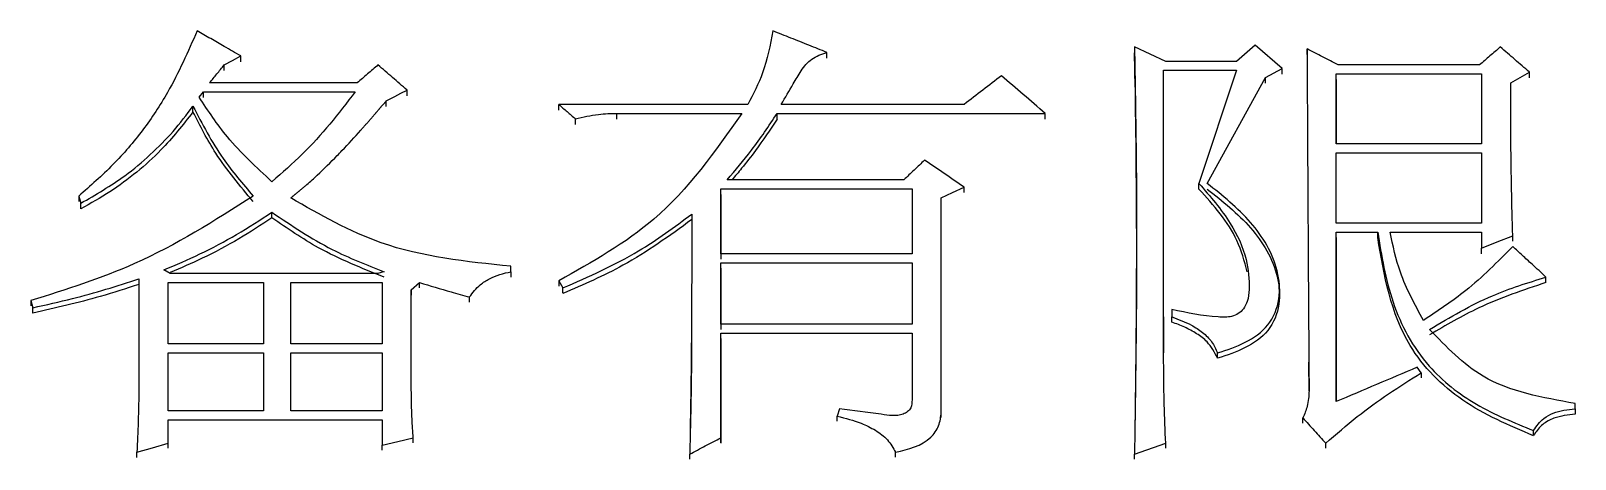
# Model space of a CAD drawing. Header units: millimetres. Extents: x 2180 to 4616, y 795 to 2518.
# Drawn here: x 2652.75 to 2660.79, y 2234.74 to 2236.97 of the extents above; entities that cross this region are included whole.
import ezdxf

# ---------------------------------------------------------------- set-up
doc = ezdxf.new("R2010")
doc.units = ezdxf.units.MM

msp = doc.modelspace()

# ---------------------------------------------------------------- linework, layer by layer
at = {"color": 7, "linetype": 'Continuous', "lineweight": 25}
for p, q in [((2656.8936, 2236.825), (2656.8936, 2236.8547)), ((2658.6567, 2236.808), (2658.4945, 2236.8828)), ((2658.4945, 2236.8828), (2658.4945, 2236.8528)), ((2659.1219, 2236.8921), (2659.0245, 2236.808)), ((2659.2625, 2236.7707), (2659.1219, 2236.8921)), ((2659.3923, 2236.8437), (2659.3923, 2236.8734)), ((2653.7565, 2236.7597), (2653.7565, 2236.7893)), ((2653.843, 2236.8063), (2653.843, 2236.836)), ((2658.4974, 2236.6737), (2658.4945, 2236.8528)), ((2659.0245, 2236.808), (2658.6567, 2236.808)), ((2660.2901, 2236.7894), (2659.5546, 2236.7894)), ((2654.4488, 2236.6959), (2653.6808, 2236.6959)), ((2658.6459, 2236.7613), (2659.0245, 2236.7613)), ((2658.6459, 2235.2896), (2658.6459, 2236.7613)), ((2658.6459, 2236.7317), (2658.6459, 2236.7613)), ((2659.0245, 2236.7613), (2658.8298, 2236.1719)), ((2658.8731, 2236.1719), (2659.1759, 2236.7239)), ((2659.1759, 2236.7239), (2659.2625, 2236.7707)), ((2659.1759, 2236.6944), (2659.1759, 2236.7239)), ((2659.2625, 2236.7411), (2659.2625, 2236.7707)), ((2659.5437, 2236.7426), (2660.3009, 2236.7426)), ((2659.5437, 2236.3779), (2659.5437, 2236.7426)), ((2659.5437, 2236.7131), (2659.5437, 2236.7426)), ((2659.5437, 2236.7128), (2659.5437, 2236.3779)), ((2660.3009, 2236.7426), (2660.301, 2236.3779)), ((2660.5497, 2236.7224), (2660.5497, 2236.752)), ((2653.6267, 2236.6211), (2653.6483, 2236.6491)), ((2653.6483, 2236.6491), (2654.438, 2236.6491)), ((2653.6483, 2236.6197), (2653.6483, 2236.6491)), ((2654.7084, 2236.6291), (2654.7084, 2236.6585)), ((2653.5942, 2236.5451), (2653.5942, 2236.5744)), ((2654.6002, 2236.573), (2654.6002, 2236.6024)), ((2656.4824, 2236.5837), (2655.4981, 2236.5837)), ((2655.4981, 2236.5544), (2655.4981, 2236.5837)), ((2655.8009, 2236.5369), (2656.4499, 2236.5369)), ((2655.8009, 2236.5077), (2655.8009, 2236.5369)), ((2656.6339, 2236.5369), (2658.0293, 2236.5369)), ((2656.6339, 2236.5077), (2656.6339, 2236.5369)), ((2657.6074, 2236.5837), (2656.6555, 2236.5837)), ((2658.0293, 2236.5077), (2658.0293, 2236.5369)), ((2655.5846, 2236.4797), (2655.5846, 2236.5088)), ((2660.301, 2236.3779), (2659.5437, 2236.3779)), ((2659.5437, 2236.3311), (2660.301, 2236.3311)), ((2659.5437, 2235.9657), (2659.5437, 2236.3311)), ((2659.5437, 2236.3022), (2659.5437, 2236.3311)), ((2660.301, 2236.3311), (2660.301, 2235.9657)), ((2656.3418, 2236.1437), (2657.337, 2236.1437)), ((2656.3418, 2235.8062), (2656.3418, 2236.1437)), ((2656.3418, 2236.1151), (2656.3418, 2236.1437)), ((2657.2937, 2236.1906), (2656.3743, 2236.1906)), ((2657.337, 2236.1437), (2657.337, 2235.8062)), ((2657.6074, 2236.1245), (2657.6074, 2236.1531)), ((2658.8298, 2236.1432), (2658.8298, 2236.1719)), ((2652.9993, 2236.1062), (2653.0101, 2236.0688)), ((2652.9993, 2236.1062), (2652.9993, 2236.0777)), ((2653.0101, 2236.0403), (2653.0101, 2236.0688)), ((2656.3418, 2236.1147), (2656.3418, 2235.7776)), ((2657.4885, 2234.9792), (2657.4885, 2236.0969)), ((2657.4885, 2236.0684), (2657.4885, 2236.0969)), ((2660.301, 2235.9657), (2659.5437, 2235.9657)), ((2659.5437, 2235.9188), (2659.7601, 2235.9188)), ((2659.5438, 2235.0357), (2659.5437, 2235.9188)), ((2659.5437, 2235.8906), (2659.5437, 2235.9188)), ((2659.5437, 2235.89), (2659.5438, 2235.0357)), ((2659.7601, 2235.8906), (2659.7601, 2235.9188)), ((2659.825, 2235.9188), (2660.301, 2235.9188)), ((2660.301, 2235.9188), (2660.301, 2235.8344)), ((2660.4632, 2235.8719), (2660.4632, 2235.9)), ((2660.301, 2235.8063), (2660.301, 2235.8344)), ((2655.2493, 2235.7124), (2655.2493, 2235.7406)), ((2655.2493, 2235.7126), (2655.2493, 2235.7406)), ((2657.337, 2235.8062), (2656.3418, 2235.8062)), ((2656.3418, 2235.7593), (2657.337, 2235.7593)), ((2656.3418, 2235.44), (2656.3418, 2235.7593)), ((2656.3418, 2235.7313), (2656.3418, 2235.7593)), ((2656.3418, 2235.7308), (2656.3418, 2235.4119)), ((2657.337, 2235.7593), (2657.337, 2235.44)), ((2653.313, 2235.6748), (2653.313, 2235.1486)), ((2653.4752, 2235.703), (2653.4428, 2235.7217)), ((2653.4644, 2235.656), (2653.962, 2235.656)), ((2653.4644, 2235.3366), (2653.4644, 2235.656)), ((2653.4644, 2235.6282), (2653.4644, 2235.656)), ((2654.557, 2235.703), (2653.4752, 2235.703)), ((2653.962, 2235.656), (2653.962, 2235.3366)), ((2654.1026, 2235.656), (2654.5786, 2235.656)), ((2654.1026, 2235.3366), (2654.1026, 2235.656)), ((2654.1026, 2235.6282), (2654.1026, 2235.656)), ((2654.5786, 2235.656), (2654.5786, 2235.3366)), ((2654.73, 2235.6185), (2654.7733, 2235.656)), ((2654.7733, 2235.6282), (2654.7733, 2235.656)), ((2655.2493, 2235.7124), (2655.2493, 2235.6845)), ((2655.498, 2235.6655), (2655.5197, 2235.6279)), ((2655.498, 2235.6655), (2655.4981, 2235.6377)), ((2659.248, 2235.6207), (2659.248, 2235.6487)), ((2660.6362, 2235.6565), (2660.6362, 2235.6843)), ((2654.7301, 2235.1297), (2654.73, 2235.6185)), ((2654.73, 2235.6185), (2654.7301, 2235.5907)), ((2655.0329, 2235.5532), (2655.0329, 2235.5809)), ((2655.5197, 2235.6002), (2655.5197, 2235.6279)), ((2652.7505, 2235.5621), (2652.7613, 2235.5246)), ((2652.7613, 2235.497), (2652.7613, 2235.5246)), ((2658.6892, 2235.5152), (2658.6892, 2235.4776)), ((2657.337, 2235.44), (2656.3418, 2235.44)), ((2658.6459, 2235.4775), (2658.6459, 2235.2894)), ((2658.6892, 2235.4501), (2658.6892, 2235.4776)), ((2653.962, 2235.3366), (2653.4644, 2235.3366)), ((2654.5786, 2235.3366), (2654.1026, 2235.3366)), ((2656.3418, 2235.3931), (2657.337, 2235.3931)), ((2656.3418, 2234.8474), (2656.3418, 2235.3931)), ((2656.3418, 2235.3657), (2656.3418, 2235.3931)), ((2656.3418, 2235.365), (2656.3418, 2234.8201)), ((2657.337, 2235.3931), (2657.337, 2235.0451)), ((2653.4644, 2235.2896), (2653.962, 2235.2896)), ((2653.4644, 2234.9886), (2653.4644, 2235.2896)), ((2653.4644, 2235.2624), (2653.4644, 2235.2896)), ((2653.962, 2235.2896), (2653.962, 2234.9886)), ((2654.1027, 2235.2896), (2654.5786, 2235.2896)), ((2654.1027, 2234.9886), (2654.1027, 2235.2896)), ((2654.1027, 2235.2624), (2654.1027, 2235.2896)), ((2654.5786, 2235.2896), (2654.5786, 2234.9886)), ((2658.9272, 2235.2625), (2658.9272, 2235.2897)), ((2659.403, 2235.091), (2659.4022, 2235.242)), ((2659.9873, 2235.1863), (2659.9656, 2235.2145)), ((2659.9873, 2235.1863), (2659.9873, 2235.1592)), ((2660.7877, 2234.9981), (2660.7877, 2235.0263)), ((2660.7878, 2234.9995), (2660.7877, 2235.0263)), ((2653.962, 2234.9886), (2653.4644, 2234.9886)), ((2653.4644, 2234.9415), (2654.5786, 2234.9416)), ((2653.4644, 2234.8191), (2653.4644, 2234.9415)), ((2653.4644, 2234.9149), (2653.4644, 2234.9415)), ((2654.5786, 2234.9886), (2654.1027, 2234.9886)), ((2654.5786, 2234.9416), (2654.5786, 2234.8097)), ((2656.9584, 2234.9981), (2656.9476, 2234.9604)), ((2656.9476, 2234.9337), (2656.9476, 2234.9604)), ((2657.4885, 2234.9525), (2657.4885, 2234.9792)), ((2659.3707, 2234.9243), (2659.3707, 2234.951)), ((2660.7877, 2234.9981), (2660.7878, 2234.9713)), ((2654.7409, 2234.8209), (2654.7409, 2234.8474)), ((2656.3418, 2234.8209), (2656.3418, 2234.8474)), ((2660.5714, 2234.8586), (2660.5714, 2234.8852)), ((2653.3022, 2234.7456), (2653.3022, 2234.772)), ((2653.4644, 2234.7927), (2653.4644, 2234.8191)), ((2654.5786, 2234.7833), (2654.5786, 2234.8097)), ((2657.2505, 2234.7457), (2657.2505, 2234.7721)), ((2658.4945, 2234.7627), (2658.6567, 2234.8192)), ((2658.6567, 2234.7927), (2658.6567, 2234.8192)), ((2659.4897, 2234.7927), (2659.4897, 2234.8192)), ((2656.1796, 2234.7363), (2656.1796, 2234.7626)), ((2658.4945, 2234.7363), (2658.4945, 2234.7627))]:
    msp.add_line(p, q, dxfattribs=at)
at = {"color": 7, "linetype": 'Continuous', "lineweight": 25, "flags": 128}
for points in [[(2653.7565, 2236.7893), (2653.7997, 2236.8127), (2653.843, 2236.836)], [(2654.6002, 2236.6024), (2654.6442, 2236.6252), (2654.6763, 2236.6418), (2654.7084, 2236.6585)], [(2657.4885, 2236.0969), (2657.5479, 2236.125), (2657.6074, 2236.1531)], [(2654.0053, 2235.9935), (2654.0053, 2236.0005), (2654.0053, 2236.008), (2654.0053, 2236.0219)], [(2660.301, 2235.8344), (2660.3821, 2235.8672), (2660.4632, 2235.9)], [(2654.5895, 2235.7124), (2654.5732, 2235.7077), (2654.557, 2235.703)], [(2652.7505, 2235.5621), (2652.7505, 2235.5506), (2652.7505, 2235.5422), (2652.7505, 2235.5345)], [(2654.5786, 2234.8097), (2654.6597, 2234.8286), (2654.7409, 2234.8474)], [(2653.3022, 2234.772), (2653.3833, 2234.7956), (2653.4644, 2234.8191)]]:
    msp.add_lwpolyline(points, dxfattribs=at)
at = {"color": 7, "linetype": 'Continuous', "lineweight": 25}
for points, knots in [([(2653.6158, 2236.9668), (2653.5682, 2236.8582), (2653.4893, 2236.6785), (2653.3361, 2236.4477), (2653.1813, 2236.2656), (2653.0602, 2236.1596), (2652.9993, 2236.1062)], [0, 0, 0, 0, 0.33491, 0.554084, 0.775731, 1, 1, 1, 1]), ([(2653.843, 2236.836), (2653.8142, 2236.8526), (2653.7619, 2236.8827), (2653.6862, 2236.9263), (2653.6393, 2236.9533), (2653.6158, 2236.9668)], [0, 0, 0, 0, 0.380657, 0.690329, 1, 1, 1, 1]), ([(2656.6122, 2236.9668), (2656.5982, 2236.8925), (2656.5731, 2236.7591), (2656.5102, 2236.6375), (2656.4824, 2236.5837)], [0, 0, 0, 0, 0.556867, 1, 1, 1, 1]), ([(2656.8935, 2236.8547), (2656.8625, 2236.8671), (2656.8, 2236.892), (2656.7063, 2236.9293), (2656.6435, 2236.9543), (2656.6122, 2236.9668)], [0, 0, 0, 0, 0.331265, 0.665632, 1, 1, 1, 1]), ([(2656.6555, 2236.5837), (2656.6765, 2236.6192), (2656.7111, 2236.6778), (2656.7577, 2236.7597), (2656.8105, 2236.8267), (2656.8655, 2236.8452), (2656.8935, 2236.8547)], [0, 0, 0, 0, 0.334928, 0.552034, 0.77193, 1, 1, 1, 1]), ([(2658.4945, 2236.8828), (2658.4947, 2236.8712), (2658.4951, 2236.8479), (2658.4957, 2236.8131), (2658.4965, 2236.7666), (2658.4974, 2236.7086), (2658.4986, 2236.6388), (2658.4997, 2236.5691), (2658.5008, 2236.4993), (2658.5018, 2236.4296), (2658.5027, 2236.3598), (2658.5033, 2236.3016), (2658.5039, 2236.2434), (2658.5045, 2236.1851), (2658.505, 2236.1153), (2658.5053, 2236.057), (2658.5055, 2236.0104), (2658.5056, 2235.9754), (2658.5057, 2235.9405), (2658.5057, 2235.9055), (2658.5057, 2235.8764), (2658.5057, 2235.853), (2658.5056, 2235.8355), (2658.5056, 2235.818), (2658.5056, 2235.8006), (2658.5055, 2235.786), (2658.5055, 2235.7743), (2658.5055, 2235.7626), (2658.5054, 2235.7481), (2658.5054, 2235.7306), (2658.5053, 2235.7131), (2658.5052, 2235.6956), (2658.5051, 2235.6781), (2658.505, 2235.6606), (2658.5049, 2235.6372), (2658.5047, 2235.608), (2658.5045, 2235.573), (2658.5042, 2235.538), (2658.5039, 2235.503), (2658.5036, 2235.4679), (2658.5033, 2235.4329), (2658.5028, 2235.3862), (2658.5022, 2235.3277), (2658.5014, 2235.2576), (2658.5005, 2235.1875), (2658.4996, 2235.1173), (2658.4988, 2235.0589), (2658.4981, 2235.0121), (2658.4976, 2234.977), (2658.4971, 2234.9419), (2658.4966, 2234.9068), (2658.4961, 2234.8716), (2658.4956, 2234.8359), (2658.495, 2234.7996), (2658.4947, 2234.775), (2658.4945, 2234.7627)], [0, 0, 0, 0, 0.016501, 0.033002, 0.049503, 0.082504, 0.115506, 0.148508, 0.18151, 0.214512, 0.247513, 0.280515, 0.297016, 0.330018, 0.36302, 0.396021, 0.412522, 0.429023, 0.445524, 0.462025, 0.478526, 0.486776, 0.495027, 0.503277, 0.511528, 0.519778, 0.523903, 0.528029, 0.536279, 0.54453, 0.55278, 0.56103, 0.569281, 0.577531, 0.585782, 0.602283, 0.618784, 0.635284, 0.651785, 0.668286, 0.684787, 0.701288, 0.73429, 0.767292, 0.800293, 0.833295, 0.866297, 0.882798, 0.899299, 0.9158, 0.932301, 0.948801, 0.965302, 0.982651, 1, 1, 1, 1]), ([(2659.3923, 2236.8734), (2659.3927, 2236.8119), (2659.3934, 2236.6888), (2659.3945, 2236.504), (2659.3955, 2236.319), (2659.3963, 2236.1647), (2659.3972, 2236.0104), (2659.398, 2235.8559), (2659.3991, 2235.6705), (2659.4002, 2235.5158), (2659.4012, 2235.373), (2659.402, 2235.2671), (2659.4027, 2235.1672), (2659.403, 2235.1172), (2659.4031, 2235.0922)], [0, 0, 0, 0, 0.1040227, 0.2080454, 0.3120681, 0.4160908, 0.4681022, 0.5721249, 0.6761476, 0.7801703, 0.8321816, 0.9160906, 0.9580452, 1, 1, 1, 1]), ([(2659.5546, 2236.7894), (2659.5275, 2236.8034), (2659.4734, 2236.8314), (2659.4193, 2236.8594), (2659.3923, 2236.8734)], [0, 0, 0, 0, 0.4999995, 1, 1, 1, 1]), ([(2660.3983, 2236.8828), (2660.3803, 2236.8672), (2660.3442, 2236.8361), (2660.3082, 2236.8049), (2660.2901, 2236.7894)], [0, 0, 0, 0, 0.500001, 1, 1, 1, 1]), ([(2660.5497, 2236.752), (2660.5245, 2236.7738), (2660.474, 2236.8174), (2660.4235, 2236.861), (2660.3983, 2236.8828)], [0, 0, 0, 0, 0.499999, 1, 1, 1, 1]), ([(2653.6808, 2236.6959), (2653.6934, 2236.7114), (2653.7186, 2236.7426), (2653.7439, 2236.7737), (2653.7565, 2236.7893)], [0, 0, 0, 0, 0.499997, 1, 1, 1, 1]), ([(2654.557, 2236.7893), (2654.5389, 2236.7737), (2654.5029, 2236.7426), (2654.4668, 2236.7114), (2654.4488, 2236.6959)], [0, 0, 0, 0, 0.500001, 1, 1, 1, 1]), ([(2654.7084, 2236.6585), (2654.6832, 2236.6803), (2654.6327, 2236.7239), (2654.5822, 2236.7675), (2654.557, 2236.7893)], [0, 0, 0, 0, 0.5, 1, 1, 1, 1]), ([(2657.8021, 2236.7333), (2657.7697, 2236.7084), (2657.7048, 2236.6585), (2657.6399, 2236.6086), (2657.6074, 2236.5837)], [0, 0, 0, 0, 0.500001, 1, 1, 1, 1]), ([(2658.0293, 2236.5369), (2657.9915, 2236.5697), (2657.9157, 2236.6351), (2657.84, 2236.7006), (2657.8021, 2236.7333)], [0, 0, 0, 0, 0.5, 1, 1, 1, 1]), ([(2658.4961, 2236.7439), (2658.4961, 2236.7438), (2658.4961, 2236.7438), (2658.4961, 2236.7429), (2658.4962, 2236.7333), (2658.5005, 2236.4257), (2658.5056, 2235.9943), (2658.5031, 2235.472), (2658.5001, 2235.1948), (2658.4984, 2235.0522), (2658.4973, 2234.9656), (2658.497, 2234.9399), (2658.4969, 2234.9265)], [0, 0, 0, 0, 0.000561, 0.001264, 0.002999, 0.021919, 0.484329, 0.728284, 0.866003, 0.931669, 0.9642, 1, 1, 1, 1]), ([(2660.4524, 2236.6959), (2660.4686, 2236.7053), (2660.5011, 2236.724), (2660.5335, 2236.7426), (2660.5497, 2236.752)], [0, 0, 0, 0, 0.499999, 1, 1, 1, 1]), ([(2660.4632, 2235.9), (2660.4589, 2236.061), (2660.4544, 2236.2252), (2660.4535, 2236.3925), (2660.4534, 2236.4056), (2660.4533, 2236.4186), (2660.4532, 2236.4317), (2660.4532, 2236.4415), (2660.4531, 2236.4545), (2660.4531, 2236.4676), (2660.453, 2236.4806), (2660.453, 2236.4904), (2660.4529, 2236.5035), (2660.4529, 2236.5165), (2660.4528, 2236.5296), (2660.4528, 2236.5426), (2660.4527, 2236.5557), (2660.4527, 2236.5687), (2660.4527, 2236.5785), (2660.4526, 2236.5916), (2660.4526, 2236.603), (2660.4526, 2236.6128), (2660.4526, 2236.6193), (2660.4526, 2236.6258), (2660.4525, 2236.6323), (2660.4525, 2236.6372), (2660.4525, 2236.6437), (2660.4525, 2236.6503), (2660.4525, 2236.6568), (2660.4525, 2236.6617), (2660.4524, 2236.6682), (2660.4524, 2236.6747), (2660.4524, 2236.6812), (2660.4524, 2236.6878), (2660.4524, 2236.6927), (2660.4524, 2236.6959)], [0, 0, 0, 0, 0.606141, 0.618449, 0.630757, 0.655373, 0.667681, 0.679989, 0.692297, 0.716913, 0.729221, 0.741529, 0.753837, 0.778453, 0.790761, 0.803069, 0.827685, 0.839993, 0.852301, 0.864609, 0.889225, 0.895379, 0.901533, 0.913842, 0.919996, 0.92615, 0.932304, 0.944612, 0.950766, 0.95692, 0.963074, 0.975382, 0.981536, 0.98769, 1, 1, 1, 1]), ([(2654.0053, 2236.1812), (2653.924, 2236.2561), (2653.7798, 2236.3889), (2653.6732, 2236.5506), (2653.6267, 2236.6211)], [0, 0, 0, 0, 0.56355, 1, 1, 1, 1]), ([(2654.438, 2236.6491), (2654.395, 2236.5926), (2654.3095, 2236.4803), (2654.166, 2236.3224), (2654.059, 2236.2284), (2654.0053, 2236.1812)], [0, 0, 0, 0, 0.334945, 0.666198, 1, 1, 1, 1]), ([(2653.0101, 2236.0688), (2653.0885, 2236.1142), (2653.2171, 2236.1885), (2653.3733, 2236.3203), (2653.4931, 2236.4408), (2653.5606, 2236.53), (2653.5942, 2236.5743)], [0, 0, 0, 0, 0.345122, 0.565624, 0.783909, 1, 1, 1, 1]), ([(2653.5942, 2236.5447), (2653.5409, 2236.4768), (2653.4527, 2236.3644), (2653.3028, 2236.2293), (2653.1634, 2236.1257), (2653.0613, 2236.0685), (2653.0101, 2236.0398)], [0, 0, 0, 0, 0.334608, 0.554057, 0.775918, 1, 1, 1, 1]), ([(2653.5942, 2236.5743), (2653.6426, 2236.4814), (2653.7294, 2236.3144), (2653.8531, 2236.1703), (2653.9079, 2236.1064)], [0, 0, 0, 0, 0.556747, 1, 1, 1, 1]), ([(2653.9079, 2236.0774), (2653.8391, 2236.1592), (2653.7169, 2236.3045), (2653.6315, 2236.4717), (2653.5942, 2236.5447)], [0, 0, 0, 0, 0.563004, 1, 1, 1, 1]), ([(2654.1027, 2236.0969), (2654.105, 2236.0988), (2654.1086, 2236.1017), (2654.1133, 2236.1055), (2654.118, 2236.1093), (2654.1228, 2236.1131), (2654.1275, 2236.1169), (2654.131, 2236.1198), (2654.1357, 2236.1236), (2654.1404, 2236.1275), (2654.1451, 2236.1313), (2654.1486, 2236.1342), (2654.1522, 2236.1371), (2654.1568, 2236.141), (2654.1627, 2236.1458), (2654.1685, 2236.1507), (2654.1766, 2236.1576), (2654.2007, 2236.1783), (2654.259, 2236.2314), (2654.3192, 2236.2909), (2654.3949, 2236.369), (2654.4377, 2236.4158), (2654.4737, 2236.4563), (2654.4817, 2236.4653), (2654.4896, 2236.4744), (2654.4976, 2236.4834), (2654.5035, 2236.4902), (2654.5095, 2236.497), (2654.5174, 2236.5061), (2654.5253, 2236.5152), (2654.5332, 2236.5243), (2654.5391, 2236.5311), (2654.544, 2236.5368), (2654.5479, 2236.5414), (2654.5518, 2236.546), (2654.5558, 2236.5505), (2654.5597, 2236.5551), (2654.5626, 2236.5585), (2654.5666, 2236.5631), (2654.5705, 2236.5677), (2654.5744, 2236.5722), (2654.5773, 2236.5756), (2654.5803, 2236.5791), (2654.5842, 2236.5836), (2654.5881, 2236.5882), (2654.592, 2236.5928), (2654.5957, 2236.5971), (2654.5985, 2236.6003), (2654.6002, 2236.6024)], [0, 0, 0, 0, 0.012754, 0.019131, 0.0255081, 0.0382621, 0.0446391, 0.0510162, 0.0573932, 0.0701472, 0.0765243, 0.0829013, 0.0892783, 0.0956553, 0.1084094, 0.1211635, 0.1275405, 0.1530491, 0.2551015, 0.4592227, 0.5102396, 0.714344, 0.727098, 0.7398521, 0.7653602, 0.7781143, 0.7908683, 0.8036224, 0.8163764, 0.8418845, 0.8546386, 0.8673926, 0.8801467, 0.8865237, 0.8929007, 0.9056548, 0.9120318, 0.9184088, 0.9247859, 0.9375399, 0.9439169, 0.950294, 0.956671, 0.963048, 0.975802, 0.9821791, 0.9885561, 1, 1, 1, 1]), ([(2656.4499, 2236.5369), (2656.3114, 2236.339), (2656.0603, 2235.9805), (2655.672, 2235.7629), (2655.498, 2235.6655)], [0, 0, 0, 0, 0.551948, 1, 1, 1, 1]), ([(2655.4981, 2236.5837), (2655.5125, 2236.5712), (2655.5413, 2236.5463), (2655.5702, 2236.5213), (2655.5846, 2236.5088)], [0, 0, 0, 0, 0.5, 1, 1, 1, 1]), ([(2655.5846, 2236.5088), (2655.6244, 2236.5181), (2655.6955, 2236.5348), (2655.7687, 2236.5363), (2655.8009, 2236.5369)], [0, 0, 0, 0, 0.558835, 1, 1, 1, 1]), ([(2656.3743, 2236.1906), (2656.4174, 2236.2414), (2656.4859, 2236.3221), (2656.5701, 2236.4394), (2656.6126, 2236.5044), (2656.6339, 2236.5369)], [0, 0, 0, 0, 0.460317, 0.729933, 1, 1, 1, 1]), ([(2656.6339, 2236.5074), (2656.5973, 2236.4521), (2656.5394, 2236.3644), (2656.4584, 2236.2603), (2656.416, 2236.2106), (2656.3988, 2236.1906)], [0, 0, 0, 0, 0.5049737, 0.8003061, 1, 1, 1, 1]), ([(2657.4019, 2236.2936), (2657.3839, 2236.2764), (2657.3478, 2236.2421), (2657.3118, 2236.2078), (2657.2937, 2236.1906)], [0, 0, 0, 0, 0.500002, 1, 1, 1, 1]), ([(2657.6074, 2236.1531), (2657.5732, 2236.1765), (2657.5047, 2236.2234), (2657.4362, 2236.2702), (2657.4019, 2236.2936)], [0, 0, 0, 0, 0.499999, 1, 1, 1, 1]), ([(2658.8298, 2236.1719), (2658.888, 2236.1049), (2658.9915, 2235.9859), (2659.0821, 2235.7932), (2659.0942, 2235.6516), (2659.087, 2235.5632), (2659.0643, 2235.5203), (2659.0359, 2235.4924), (2658.9902, 2235.474), (2658.8708, 2235.4774), (2658.7686, 2235.4987), (2658.6892, 2235.5152)], [0, 0, 0, 0, 0.23749, 0.42213, 0.564767, 0.621672, 0.660735, 0.693272, 0.725999, 0.787152, 1, 1, 1, 1]), ([(2659.0817, 2235.7114), (2659.0664, 2235.767), (2659.0217, 2235.9296), (2658.906, 2236.0582), (2658.8298, 2236.1428)], [0, 0, 0, 0, 0.341793, 1, 1, 1, 1]), ([(2658.9272, 2235.2897), (2658.9761, 2235.3057), (2659.0724, 2235.3371), (2659.2004, 2235.4269), (2659.2576, 2235.5699), (2659.2401, 2235.7657), (2659.109, 2235.9848), (2658.9527, 2236.1087), (2658.8731, 2236.1719)], [0, 0, 0, 0, 0.127311, 0.25064, 0.376347, 0.501102, 0.745819, 1, 1, 1, 1]), ([(2658.8731, 2236.1428), (2658.9527, 2236.0797), (2659.1089, 2235.956), (2659.2401, 2235.7372), (2659.2576, 2235.5416), (2659.2004, 2235.3987), (2659.0724, 2235.3091), (2658.9761, 2235.2777), (2658.9272, 2235.2618)], [0, 0, 0, 0, 0.254227, 0.498888, 0.62358, 0.749246, 0.87261, 1, 1, 1, 1]), ([(2653.9079, 2236.1064), (2653.707, 2235.9787), (2653.3454, 2235.7489), (2652.9335, 2235.6196), (2652.7505, 2235.5621)], [0, 0, 0, 0, 0.555577, 1, 1, 1, 1]), ([(2655.2493, 2235.7406), (2655.0178, 2235.7645), (2654.608, 2235.8069), (2654.2559, 2236.009), (2654.1027, 2236.0969)], [0, 0, 0, 0, 0.56492, 1, 1, 1, 1]), ([(2653.4428, 2235.7217), (2653.5057, 2235.7486), (2653.6352, 2235.8038), (2653.8235, 2235.9041), (2653.9446, 2235.9826), (2654.0053, 2236.0219)], [0, 0, 0, 0, 0.320214, 0.659112, 1, 1, 1, 1]), ([(2654.0053, 2235.993), (2653.9484, 2235.9559), (2653.8313, 2235.8794), (2653.6536, 2235.7848), (2653.5314, 2235.732), (2653.4756, 2235.7079)], [0, 0, 0, 0, 0.339407, 0.698467, 1, 1, 1, 1]), ([(2654.0053, 2236.0219), (2654.1072, 2235.9531), (2654.2903, 2235.8295), (2654.4976, 2235.7484), (2654.5895, 2235.7124)], [0, 0, 0, 0, 0.556532, 1, 1, 1, 1]), ([(2654.5895, 2235.684), (2654.473, 2235.7305), (2654.2662, 2235.8131), (2654.0846, 2235.9384), (2654.0053, 2235.9931)], [0, 0, 0, 0, 0.563368, 1, 1, 1, 1]), ([(2655.5197, 2235.6279), (2655.6541, 2235.6869), (2655.8927, 2235.7916), (2656.0999, 2235.9454), (2656.1903, 2236.0126)], [0, 0, 0, 0, 0.563405, 1, 1, 1, 1]), ([(2656.1903, 2235.9837), (2656.074, 2235.8993), (2655.865, 2235.7475), (2655.6258, 2235.645), (2655.5197, 2235.5996)], [0, 0, 0, 0, 0.556386, 1, 1, 1, 1]), ([(2656.1904, 2236.0126), (2656.1903, 2235.9819), (2656.1903, 2235.9435), (2656.1902, 2235.9013), (2656.1901, 2235.8821), (2656.1901, 2235.8629), (2656.1901, 2235.8437), (2656.19, 2235.8245), (2656.19, 2235.8053), (2656.19, 2235.7861), (2656.1899, 2235.7669), (2656.1899, 2235.74), (2656.1898, 2235.7093), (2656.1897, 2235.6708), (2656.1896, 2235.6324), (2656.1896, 2235.594), (2656.1895, 2235.5556), (2656.1894, 2235.5171), (2656.1893, 2235.4787), (2656.1891, 2235.4402), (2656.189, 2235.4018), (2656.1889, 2235.3633), (2656.1888, 2235.3248), (2656.1885, 2235.2402), (2656.1876, 2235.1478), (2656.1861, 2235.0554), (2656.1853, 2235.0092), (2656.1845, 2234.9706), (2656.1838, 2234.9398), (2656.1833, 2234.9167), (2656.1827, 2234.8936), (2656.1822, 2234.8705), (2656.1817, 2234.8473), (2656.1812, 2234.8281), (2656.1807, 2234.8082), (2656.1802, 2234.7877), (2656.1798, 2234.771), (2656.1796, 2234.7626)], [0, 0, 0, 0, 0.073851, 0.092313, 0.101545, 0.120007, 0.13847, 0.147702, 0.166164, 0.184627, 0.193858, 0.212321, 0.249246, 0.267709, 0.304634, 0.34156, 0.360022, 0.396948, 0.433873, 0.452336, 0.489261, 0.526187, 0.544649, 0.581575, 0.729279, 0.766204, 0.803129, 0.840055, 0.858517, 0.87698, 0.895443, 0.913906, 0.932368, 0.950831, 0.960062, 0.980031, 1, 1, 1, 1]), ([(2659.7601, 2235.9188), (2659.7801, 2235.7956), (2659.8202, 2235.5477), (2659.9937, 2235.2235), (2660.2696, 2235.0077), (2660.4701, 2234.9263), (2660.5714, 2234.8852)], [0, 0, 0, 0, 0.271409, 0.54611, 0.770558, 1, 1, 1, 1]), ([(2660.5714, 2234.8577), (2660.4438, 2234.9119), (2660.193, 2235.0182), (2659.8499, 2235.3653), (2659.7939, 2235.6927), (2659.7601, 2235.8901)], [0, 0, 0, 0, 0.291427, 0.572864, 1, 1, 1, 1]), ([(2659.9982, 2235.4589), (2659.9534, 2235.541), (2659.8736, 2235.687), (2659.8398, 2235.8482), (2659.825, 2235.9188)], [0, 0, 0, 0, 0.561781, 1, 1, 1, 1]), ([(2660.4632, 2235.8438), (2660.3844, 2235.764), (2660.2429, 2235.6205), (2660.0734, 2235.5086), (2659.9982, 2235.4589)], [0, 0, 0, 0, 0.556475, 1, 1, 1, 1]), ([(2660.6362, 2235.6843), (2660.6119, 2235.7067), (2660.571, 2235.7445), (2660.5133, 2235.7976), (2660.4799, 2235.8284), (2660.4632, 2235.8438)], [0, 0, 0, 0, 0.4208329, 0.7104104, 1, 1, 1, 1]), ([(2652.7613, 2235.5246), (2652.83, 2235.54), (2652.9574, 2235.5687), (2653.1411, 2235.62), (2653.2557, 2235.6565), (2653.313, 2235.6748)], [0, 0, 0, 0, 0.368755, 0.684174, 1, 1, 1, 1]), ([(2654.7733, 2235.656), (2654.8278, 2235.6395), (2654.914, 2235.6134), (2655.001, 2235.5896), (2655.0329, 2235.5809)], [0, 0, 0, 0, 0.632425, 1, 1, 1, 1]), ([(2655.0329, 2235.5809), (2655.0504, 2235.6035), (2655.0795, 2235.641), (2655.137, 2235.6772), (2655.1913, 2235.6995), (2655.2299, 2235.7081), (2655.2493, 2235.7124)], [0, 0, 0, 0, 0.330275, 0.550122, 0.773937, 1, 1, 1, 1]), ([(2656.1898, 2235.6921), (2656.1892, 2235.5426), (2656.1883, 2235.3093), (2656.1846, 2235.0464), (2656.1822, 2234.9175), (2656.1818, 2234.8811), (2656.1818, 2234.8801), (2656.1818, 2234.8798), (2656.1818, 2234.8797), (2656.1818, 2234.8797), (2656.1818, 2234.8797)], [0, 0, 0, 0, 0.538947, 0.84135, 0.9945, 0.997599, 0.998704, 0.99955, 0.999901, 1, 1, 1, 1]), ([(2660.0306, 2235.4119), (2660.1372, 2235.4753), (2660.3282, 2235.589), (2660.5418, 2235.6551), (2660.6362, 2235.6843)], [0, 0, 0, 0, 0.558168, 1, 1, 1, 1]), ([(2660.6362, 2235.6559), (2660.5173, 2235.6162), (2660.3055, 2235.5454), (2660.1144, 2235.4331), (2660.0306, 2235.3838)], [0, 0, 0, 0, 0.56146, 1, 1, 1, 1]), ([(2653.313, 2235.6464), (2653.2461, 2235.6247), (2653.1221, 2235.5846), (2652.9373, 2235.537), (2652.82, 2235.5099), (2652.7613, 2235.4963)], [0, 0, 0, 0, 0.368815, 0.684259, 1, 1, 1, 1]), ([(2658.6892, 2235.4776), (2658.7236, 2235.4644), (2658.78, 2235.4427), (2658.85, 2235.3981), (2658.899, 2235.3496), (2658.9179, 2235.3095), (2658.9272, 2235.2897)], [0, 0, 0, 0, 0.348649, 0.570981, 0.788219, 1, 1, 1, 1]), ([(2658.9272, 2235.2618), (2658.9112, 2235.292), (2658.8845, 2235.3426), (2658.8183, 2235.3912), (2658.7565, 2235.425), (2658.7117, 2235.4413), (2658.6892, 2235.4495)], [0, 0, 0, 0, 0.328554, 0.548785, 0.773176, 1, 1, 1, 1]), ([(2660.7877, 2235.0263), (2660.6181, 2235.0563), (2660.3205, 2235.1089), (2660.1178, 2235.3208), (2660.0306, 2235.4119)], [0, 0, 0, 0, 0.5699995, 1, 1, 1, 1]), ([(2658.6567, 2234.8192), (2658.6539, 2234.8862), (2658.6491, 2234.9982), (2658.6467, 2235.155), (2658.6462, 2235.2448), (2658.6459, 2235.2896)], [0, 0, 0, 0, 0.427543, 0.713753, 1, 1, 1, 1]), ([(2659.4897, 2234.8192), (2659.5437, 2234.8662), (2659.6484, 2234.9571), (2659.8161, 2235.078), (2659.9301, 2235.1501), (2659.9873, 2235.1863)], [0, 0, 0, 0, 0.347854, 0.67337, 1, 1, 1, 1]), ([(2659.9656, 2235.2145), (2659.8953, 2235.1847), (2659.7547, 2235.1251), (2659.6141, 2235.0655), (2659.5438, 2235.0357)], [0, 0, 0, 0, 0.5, 1, 1, 1, 1]), ([(2653.313, 2235.1486), (2653.3127, 2235.1123), (2653.312, 2235.0397), (2653.3085, 2234.9142), (2653.3045, 2234.8249), (2653.3022, 2234.772)], [0, 0, 0, 0, 0.289216, 0.578434, 1, 1, 1, 1]), ([(2654.7409, 2234.8474), (2654.7384, 2234.8803), (2654.7337, 2234.9438), (2654.7311, 2235.038), (2654.7304, 2235.0992), (2654.7301, 2235.1297)], [0, 0, 0, 0, 0.350188, 0.675022, 1, 1, 1, 1]), ([(2659.4031, 2235.0922), (2659.4016, 2235.0649), (2659.3987, 2235.0161), (2659.3793, 2234.971), (2659.3707, 2234.951)], [0, 0, 0, 0, 0.557581, 1, 1, 1, 1]), ([(2657.3371, 2235.0451), (2657.3363, 2235.0309), (2657.3351, 2235.0079), (2657.3144, 2234.9822), (2657.2642, 2234.9558), (2657.1381, 2234.9764), (2657.0298, 2234.9894), (2656.9584, 2234.9981)], [0, 0, 0, 0, 0.1006488, 0.1620174, 0.226226, 0.4894859, 1, 1, 1, 1]), ([(2656.9476, 2234.9604), (2656.9897, 2234.9495), (2657.0587, 2234.9317), (2657.1465, 2234.8888), (2657.2125, 2234.8404), (2657.238, 2234.7946), (2657.2505, 2234.7721)], [0, 0, 0, 0, 0.348454, 0.571203, 0.789125, 1, 1, 1, 1]), ([(2657.2505, 2234.7721), (2657.3185, 2234.7884), (2657.412, 2234.8109), (2657.4808, 2234.908), (2657.4859, 2234.9557), (2657.4885, 2234.9792)], [0, 0, 0, 0, 0.57516, 0.790026, 1, 1, 1, 1]), ([(2659.3707, 2234.951), (2659.3905, 2234.929), (2659.4302, 2234.8851), (2659.4698, 2234.8412), (2659.4897, 2234.8192)], [0, 0, 0, 0, 0.499999, 1, 1, 1, 1]), ([(2660.5714, 2234.8852), (2660.5873, 2234.9081), (2660.614, 2234.9465), (2660.674, 2234.9771), (2660.7295, 2234.9931), (2660.7683, 2234.9964), (2660.7877, 2234.9981)], [0, 0, 0, 0, 0.327601, 0.548377, 0.773257, 1, 1, 1, 1]), ([(2660.7878, 2234.9705), (2660.7501, 2234.9662), (2660.6899, 2234.9593), (2660.616, 2234.9193), (2660.5855, 2234.8819), (2660.5729, 2234.8603), (2660.5714, 2234.8577)], [0, 0, 0, 0, 0.437314, 0.69985, 0.964494, 1, 1, 1, 1])]:
    msp.add_open_spline(points, degree=3, knots=knots, dxfattribs=at)
msp.add_open_spline([(2656.1796, 2234.7626), (2656.2066, 2234.7768), (2656.2607, 2234.805), (2656.3148, 2234.8333), (2656.3418, 2234.8474)], degree=3, dxfattribs=at)

doc.saveas('drawing.dxf')
